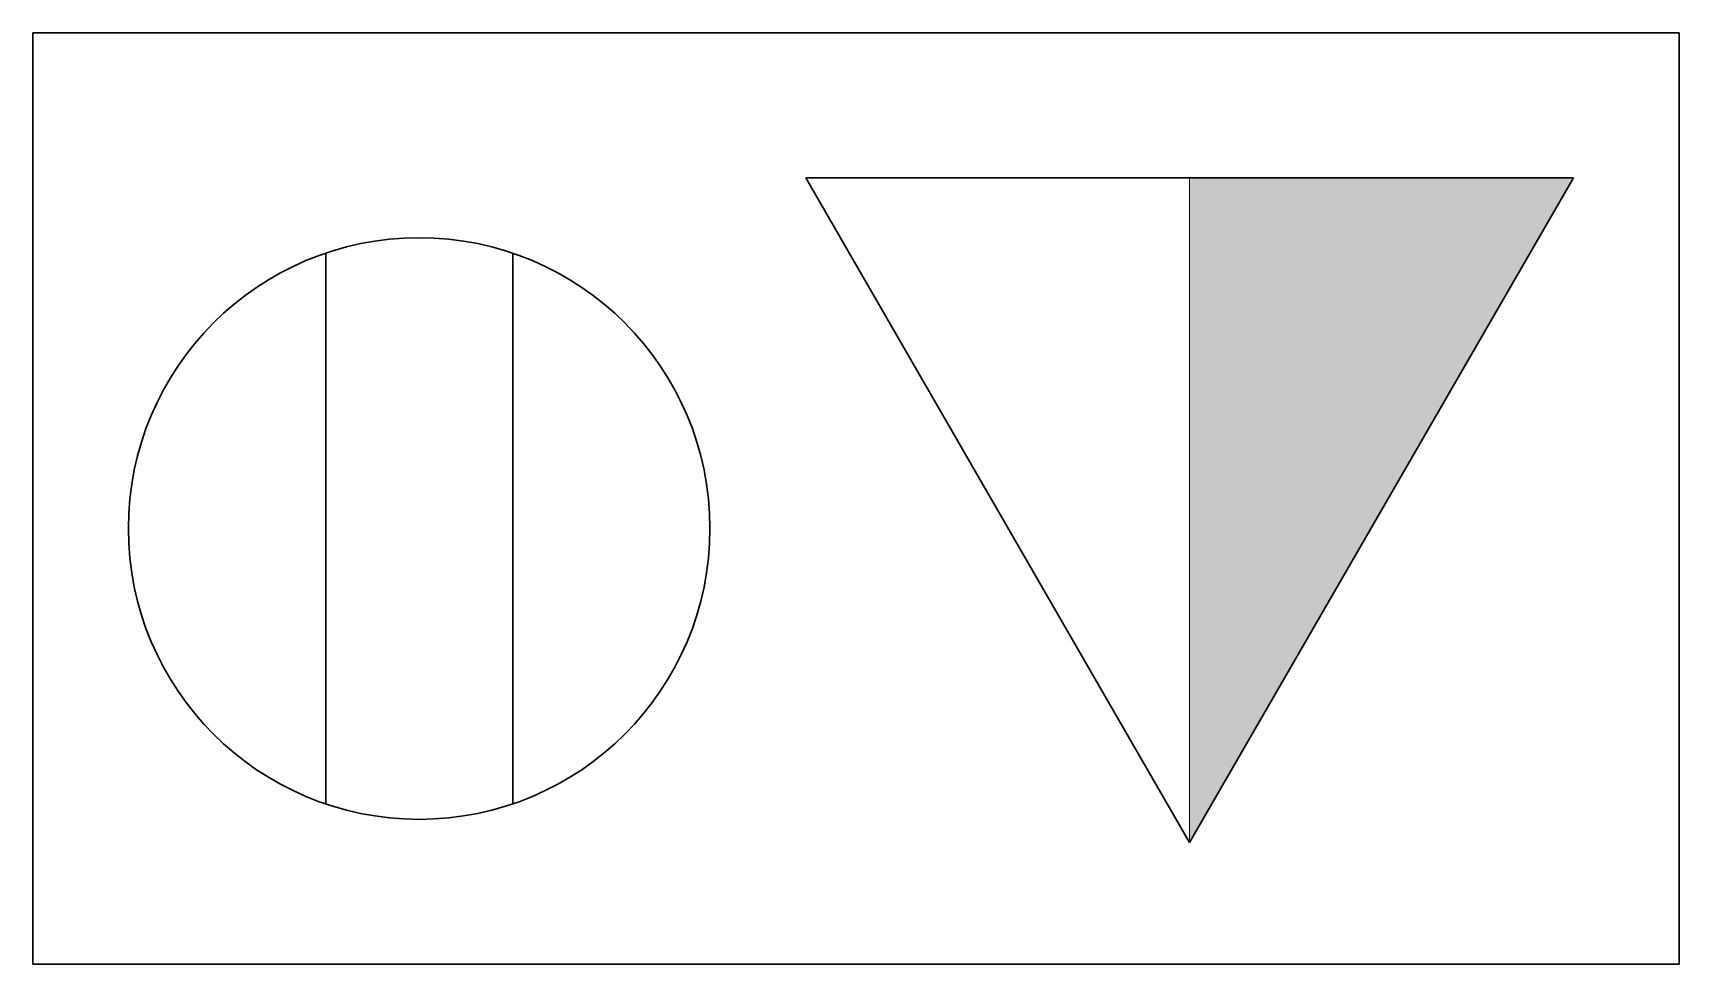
# Model space of a CAD drawing. Header units: inches. Extents: x -1180 to 2011, y -268 to 2143.
# Drawn here: x 162.5 to 192.22, y 2007.21 to 2024.02 of the extents above; entities that cross this region are included whole.
import ezdxf

# ---------------------------------------------------------------- set-up
doc = ezdxf.new("R2010")
doc.units = ezdxf.units.IN
doc.header["$MEASUREMENT"] = 0
doc.layers.add('A-ANNO-NOTE', color=131, linetype='Continuous', lineweight=13)

msp = doc.modelspace()

# ---------------------------------------------------------------- hatches: boundary and pattern name
at = {"layer": 'A-ANNO-NOTE', "lineweight": 9}
msp.add_hatch(color=256, dxfattribs=at).paths.add_polyline_path([(183.383, 2009.408), (190.311, 2021.408), (183.383, 2021.408)], flags=0)

# ---------------------------------------------------------------- linework, layer by layer
at = {"layer": 'A-ANNO-NOTE', "lineweight": 30}
for p, q in [((162.502, 2024.022), (192.219, 2024.022)), ((162.502, 2007.211), (162.502, 2024.022)), ((192.219, 2024.022), (192.219, 2007.211)), ((176.454, 2021.408), (190.311, 2021.408)), ((183.383, 2009.408), (176.454, 2021.408)), ((190.311, 2021.408), (183.383, 2009.408)), ((167.788, 2010.103), (167.788, 2020.046)), ((171.163, 2010.103), (171.163, 2020.046)), ((192.219, 2007.211), (162.502, 2007.211))]:
    msp.add_line(p, q, dxfattribs=at)
at = {"layer": 'A-ANNO-NOTE', "lineweight": 9}
for p, q in [((183.383, 2021.408), (183.383, 2009.408)), ((183.383, 2009.408), (190.311, 2021.408)), ((190.311, 2021.408), (183.383, 2021.408))]:
    msp.add_line(p, q, dxfattribs=at)
at = {"layer": 'A-ANNO-NOTE', "lineweight": 30}
msp.add_circle((169.475, 2015.074), 5.25, dxfattribs=at)

doc.saveas('drawing.dxf')
